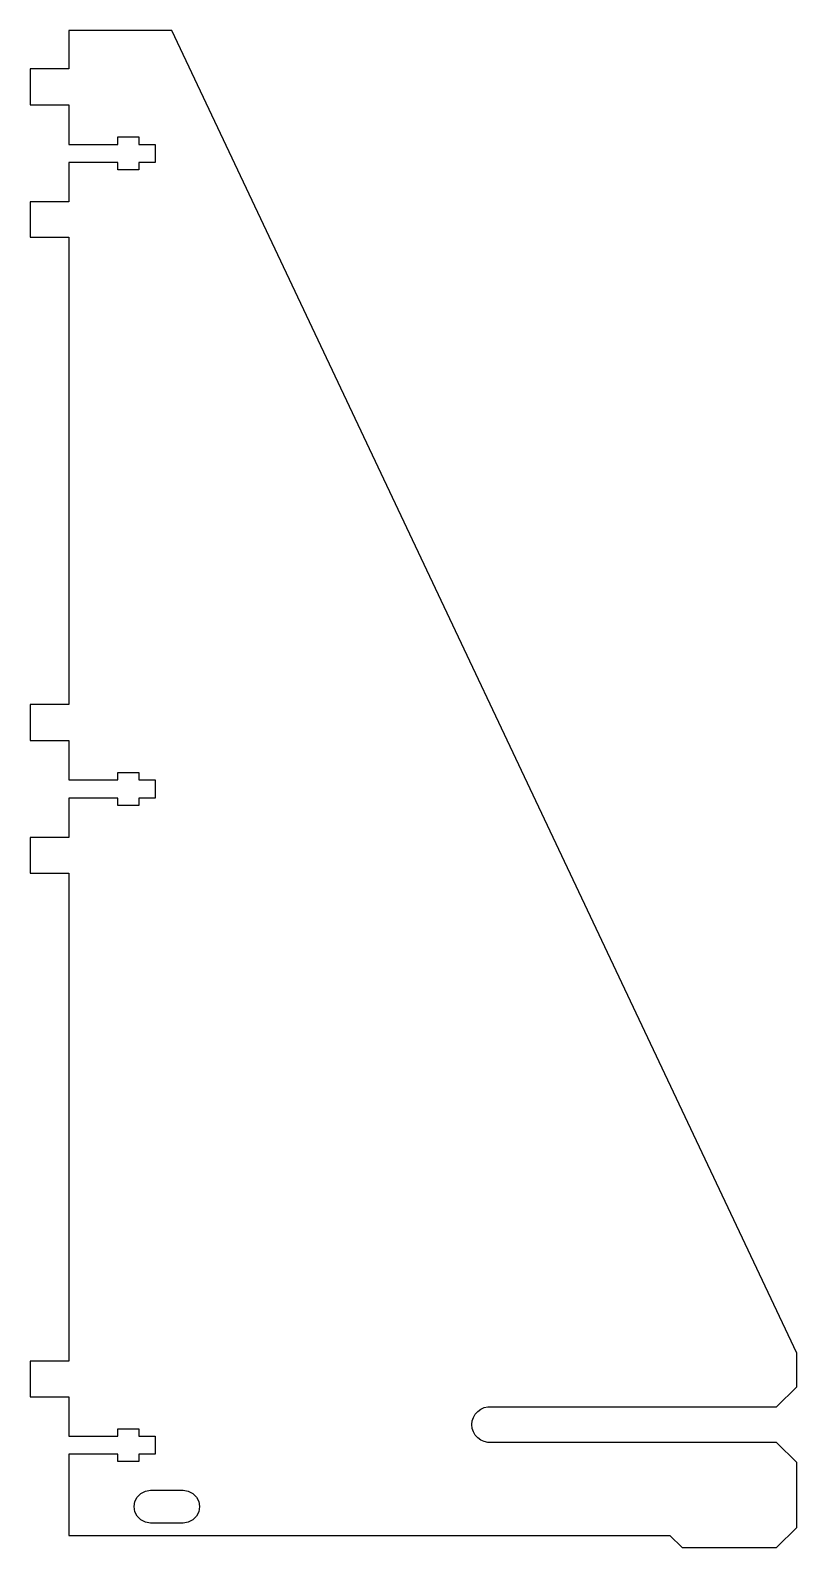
# Model space of a CAD drawing. Header units: metres. Extents: x 0 to 187, y 0 to 370.
import ezdxf

# ---------------------------------------------------------------- set-up
doc = ezdxf.new("R2010")
doc.units = ezdxf.units.M

msp = doc.modelspace()

# ---------------------------------------------------------------- linework, layer by layer
for p, q in [((34.5028, 370), (9.39999, 370)), ((9.39999, 370), (9.39999, 360.6)), ((187, 47.3896), (34.5028, 370)), ((9.39999, 360.6), (0, 360.6)), ((0, 360.6), (0, 351.8)), ((0, 351.8), (9.39999, 351.8)), ((9.39999, 351.8), (9.39999, 342.2)), ((9.39999, 342.2), (21.35, 342.2)), ((21.35, 342.2), (21.35, 344)), ((21.35, 344), (26.47, 344)), ((26.47, 344), (26.47, 342.2)), ((26.47, 342.2), (30.5, 342.2)), ((30.5, 342.2), (30.5, 337.8)), ((21.35, 337.8), (9.39999, 337.8)), ((9.39999, 337.8), (9.39999, 328.2)), ((21.35, 336), (21.35, 337.8)), ((30.5, 337.8), (26.47, 337.8)), ((26.47, 337.8), (26.47, 336)), ((26.47, 336), (21.35, 336)), ((9.39999, 328.2), (0, 328.2)), ((0, 328.2), (0, 319.6)), ((0, 319.6), (9.39999, 319.6)), ((9.39999, 319.6), (9.39999, 205.6)), ((9.39999, 205.6), (0, 205.6)), ((0, 205.6), (0, 196.8)), ((0, 196.8), (9.39999, 196.8)), ((9.39999, 196.8), (9.39999, 187.2)), ((21.35, 187.2), (21.35, 189)), ((21.35, 189), (26.47, 189)), ((26.47, 189), (26.47, 187.2)), ((9.39999, 187.2), (21.35, 187.2)), ((26.47, 187.2), (30.5, 187.2)), ((30.5, 187.2), (30.5, 182.8)), ((21.35, 182.8), (9.39999, 182.8)), ((9.39999, 182.8), (9.39999, 173.2)), ((21.35, 181), (21.35, 182.8)), ((30.5, 182.8), (26.47, 182.8)), ((26.47, 182.8), (26.47, 181)), ((26.47, 181), (21.35, 181)), ((9.39999, 173.2), (0, 173.2)), ((0, 173.2), (0, 164.45)), ((0, 164.45), (9.39999, 164.45)), ((9.39999, 164.45), (9.39999, 45.5)), ((9.39999, 45.5), (0, 45.5)), ((0, 45.5), (0, 36.8)), ((187, 39.2566), (187, 47.3896)), ((182.093, 34.3498), (187, 39.2566)), ((0, 36.8), (9.39999, 36.8)), ((9.39999, 36.8), (9.39999, 27.2)), ((109.189, 33.2327), (109.925, 33.7672)), ((109.925, 33.7672), (110.756, 34.1371)), ((110.756, 34.1371), (111.645, 34.3262)), ((111.645, 34.3262), (182.093, 34.3498)), ((107.75, 30), (107.845, 30.9044)), ((107.845, 29.0956), (107.75, 30)), ((107.845, 30.9044), (108.126, 31.7693)), ((108.126, 31.7693), (108.581, 32.5569)), ((108.581, 32.5569), (109.189, 33.2327)), ((9.39999, 27.2), (21.35, 27.2)), ((21.35, 27.2), (21.35, 29)), ((21.35, 29), (26.47, 29)), ((26.47, 29), (26.47, 27.2)), ((26.47, 27.2), (30.5, 27.2)), ((30.5, 27.2), (30.5, 22.8)), ((108.126, 28.2307), (107.845, 29.0956)), ((108.581, 27.4431), (108.126, 28.2307)), ((109.189, 26.7673), (108.581, 27.4431)), ((109.925, 26.2328), (109.189, 26.7673)), ((110.756, 25.8629), (109.925, 26.2328)), ((21.35, 22.8), (9.39999, 22.8)), ((9.39999, 22.8), (9.39999, 3)), ((21.35, 21), (21.35, 22.8)), ((30.5, 22.8), (26.47, 22.8)), ((26.47, 22.8), (26.47, 21)), ((111.645, 25.6738), (110.756, 25.8629)), ((182.093, 25.6502), (111.645, 25.6738)), ((187, 20.7434), (182.093, 25.6502)), ((26.47, 21), (21.35, 21)), ((187, 4.94974), (187, 20.7434)), ((25.3, 10), (25.4958, 11.2361)), ((25.4958, 11.2361), (26.0639, 12.3511)), ((26.0639, 12.3511), (26.9489, 13.2361)), ((26.9489, 13.2361), (28.0639, 13.8042)), ((28.0639, 13.8042), (29.3, 14)), ((29.3, 14), (37.3, 14)), ((37.3, 14), (38.5361, 13.8042)), ((38.5361, 13.8042), (39.6511, 13.2361)), ((39.6511, 13.2361), (40.5361, 12.3511)), ((40.5361, 12.3511), (41.1042, 11.2361)), ((41.1042, 11.2361), (41.3, 10)), ((25.4958, 8.76393), (25.3, 10)), ((26.0639, 7.64885), (25.4958, 8.76393)), ((26.9489, 6.76393), (26.0639, 7.64885)), ((40.5361, 7.64885), (39.6511, 6.76393)), ((41.1042, 8.76393), (40.5361, 7.64885)), ((41.3, 10), (41.1042, 8.76393)), ((28.0639, 6.19577), (26.9489, 6.76393)), ((29.3, 6), (28.0639, 6.19577)), ((37.3, 6), (29.3, 6)), ((38.5361, 6.19577), (37.3, 6)), ((39.6511, 6.76393), (38.5361, 6.19577)), ((182.05, 0), (187, 4.94974)), ((9.39999, 3), (156.05, 3)), ((156.05, 3), (159.05, 0)), ((159.05, 0), (182.05, 0))]:
    msp.add_line(p, q)

doc.saveas('drawing.dxf')
